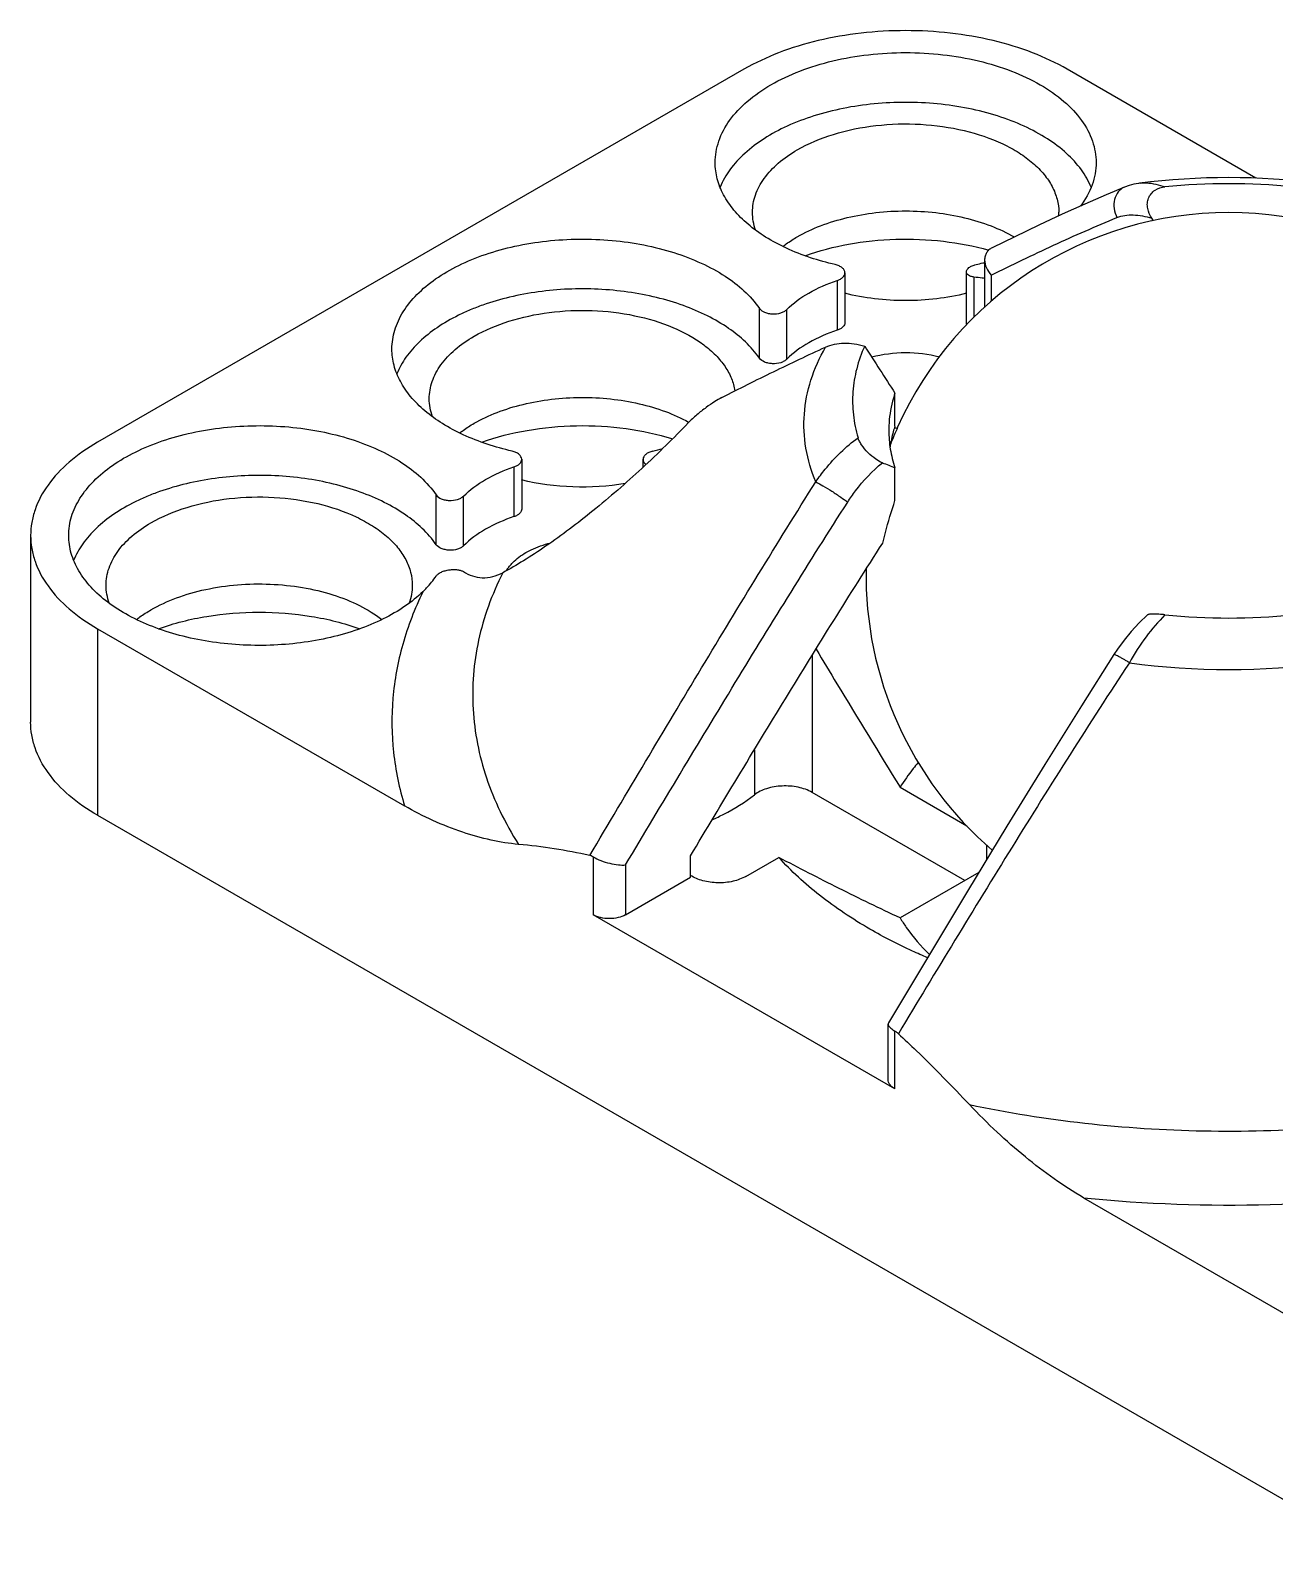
# Model space of a CAD drawing. Header units: millimetres. Extents: x 0 to 297, y 0 to 210.
# Drawn here: x 238.32 to 254.65, y 168.8 to 188.9 of the extents above; entities that cross this region are included whole.
import ezdxf

# ---------------------------------------------------------------- set-up
doc = ezdxf.new("R2010")
doc.units = ezdxf.units.MM
doc.header["$LTSCALE"] = 16.335
doc.layers.get('0').update_dxf_attribs({"linetype": 'CONTINUOUS'})
doc.layers.add('02___PRT_ALL_AXES', color=7, linetype='CONTINUOUS')

msp = doc.modelspace()

# ---------------------------------------------------------------- linework, layer by layer
at = {"color": 7, "linetype": 'Continuous'}
for p, q in [((247.688, 188.393), (239.203, 183.494)), ((254.408, 186.962), (251.931, 188.393)), ((252.683, 186.845), (252.683, 186.845)), ((252.878, 186.896), (252.879, 186.896)), ((253.061, 186.403), (253.04, 186.435)), ((250.846, 185.888), (250.846, 185.265)), ((248.912, 185.619), (248.912, 184.966)), ((249.012, 185.719), (249.012, 185.066)), ((250.607, 185.066), (250.607, 185.731)), ((250.707, 185.663), (250.707, 185.135)), ((250.934, 185.69), (250.934, 185.346)), ((247.89, 184.599), (247.89, 185.252)), ((248.249, 184.584), (248.249, 185.237)), ((249.67, 183.706), (249.67, 184.139)), ((244.669, 183.17), (244.669, 182.517)), ((244.77, 183.27), (244.77, 182.617)), ((246.364, 183.167), (246.364, 183.27)), ((249.67, 182.728), (249.67, 183.161)), ((243.648, 182.149), (243.648, 182.802)), ((244.007, 182.134), (244.007, 182.787)), ((238.324, 182.269), (238.324, 179.82)), ((239.203, 181.044), (239.203, 178.595)), ((239.203, 181.044), (243.233, 178.718)), ((248.581, 180.693), (248.581, 178.896)), ((247.824, 179.455), (247.824, 178.863)), ((249.738, 178.963), (250.612, 178.458)), ((250.587, 177.738), (248.581, 178.896)), ((239.203, 178.595), (256.174, 168.797)), ((250.87, 178.208), (250.87, 178.007)), ((245.708, 178.048), (245.708, 177.289)), ((246.133, 177.943), (246.133, 177.289)), ((246.985, 177.781), (246.985, 178.062)), ((247.713, 177.793), (248.144, 178.042)), ((246.133, 177.289), (246.985, 177.781)), ((250.771, 177.843), (249.738, 177.247)), ((249.668, 175.002), (245.708, 177.289)), ((249.58, 175.125), (249.58, 175.853)), ((249.668, 175.002), (249.668, 175.762)), ((252.144, 173.573), (256.174, 171.247))]:
    msp.add_line(p, q, dxfattribs=at)
for points in [[(252.683, 186.845), (252.443, 186.745), (252.16, 186.622), (251.866, 186.489), (251.56, 186.346), (251.242, 186.194), (250.946, 186.048)], [(252.879, 186.896), (252.868, 186.894), (252.805, 186.883), (252.745, 186.867), (252.683, 186.845)], [(252.985, 181.227), (252.874, 181.121), (252.771, 181.01), (252.677, 180.895), (252.591, 180.778), (252.544, 180.706)], [(252.544, 180.706), (252.116, 180.032), (251.637, 179.262), (251.139, 178.451), (250.621, 177.597), (250.083, 176.703), (249.585, 175.869)]]:
    msp.add_lwpolyline(points, dxfattribs=at)
for centre, radius, start, end in [((254.052, 177.711), 9.259, 82.7169, 97.2832), ((252.946, 186.374), 0.527, 95.3121, 97.3085), ((254.052, 178.386), 8.504, 84.3402, 95.6598), ((249.878, 189.602), 3.87, 282.7727, 284.1585), ((249.918, 189.439), 3.702, 284.1661, 284.5245), ((303.169, 218.989), 63.849, 212.4222, 213.08116), ((251.077, 183.65), 1.489, 177.6591, 179.9996), ((251.154, 183.206), 1.566, 164.1712, 171.6421), ((251.211, 183.19), 1.626, 161.4855, 164.1836), ((249.809, 186.768), 3.089, 267.2587, 267.413), ((249.809, 186.776), 3.097, 267.4132, 268.0217), ((245.674, 186.938), 3.653, 282.9145, 285.0413), ((253.738, 193.881), 11.466, 248.3334, 249.2193), ((254.052, 189.69), 8.504, 264.3402, 275.6599), ((254.052, 190.079), 9.57, 262.1585, 277.8415), ((244.089, 171.095), 7.147, 77.2787, 84.866)]:
    msp.add_arc(centre, radius, start, end, dxfattribs=at)
for points, knots in [([(251.931, 188.393), (251.786, 188.477), (251.468, 188.625), (250.951, 188.782), (250.391, 188.878), (249.81, 188.911), (249.228, 188.878), (248.668, 188.782), (248.151, 188.625), (247.834, 188.477), (247.688, 188.393)], [0, 0, 0, 0, 0.114154, 0.237326, 0.366975, 0.5, 0.633025, 0.762674, 0.885846, 1, 1, 1, 1]), ([(247.31, 187.168), (247.31, 187.215), (247.318, 187.311), (247.368, 187.503), (247.495, 187.738), (247.733, 187.988), (248.048, 188.205), (248.427, 188.382), (248.858, 188.513), (249.325, 188.593), (249.81, 188.621), (250.294, 188.593), (250.761, 188.513), (251.192, 188.382), (251.572, 188.205), (251.886, 187.988), (252.124, 187.738), (252.252, 187.503), (252.301, 187.311), (252.31, 187.215), (252.31, 187.168)], [0, 0, 0, 0, 0.022545, 0.045516, 0.094083, 0.14808, 0.20844, 0.275006, 0.346829, 0.422431, 0.5, 0.57757, 0.653171, 0.724995, 0.79156, 0.85192, 0.905917, 0.954484, 0.977455, 1, 1, 1, 1]), ([(252.245, 186.842), (252.212, 186.923), (252.119, 187.085), (251.922, 187.3), (251.666, 187.491), (251.36, 187.656), (251.012, 187.788), (250.496, 187.92), (249.811, 187.984), (249.127, 187.92), (248.61, 187.789), (248.261, 187.657), (247.955, 187.493), (247.699, 187.301), (247.501, 187.087), (247.408, 186.925), (247.375, 186.843)], [0, 0, 0, 0, 0.046856, 0.098184, 0.154677, 0.216359, 0.282734, 0.352927, 0.499887, 0.646868, 0.717086, 0.783493, 0.845214, 0.901748, 0.953114, 1, 1, 1, 1]), ([(248.886, 185.827), (248.666, 185.877), (248.35, 185.98), (247.975, 186.179), (247.742, 186.347), (247.554, 186.533), (247.415, 186.735), (247.329, 186.948), (247.31, 187.096), (247.31, 187.168)], [0, 0, 0, 0, 0.305159, 0.444503, 0.573513, 0.69205, 0.801029, 0.902573, 1, 1, 1, 1]), ([(252.31, 187.168), (252.31, 187.119), (252.301, 187.019), (252.247, 186.819), (252.168, 186.68), (252.104, 186.595)], [0, 0, 0, 0, 0.23888, 0.482624, 1, 1, 1, 1]), ([(252.683, 186.845), (252.667, 186.838), (252.637, 186.821), (252.585, 186.771), (252.544, 186.682), (252.54, 186.561), (252.565, 186.482), (252.584, 186.445)], [0, 0, 0, 0, 0.112011, 0.226238, 0.46693, 0.727868, 1, 1, 1, 1]), ([(252.897, 186.898), (252.922, 186.9), (253.03, 186.903), (253.136, 186.877), (253.214, 186.848)], [0, 0, 0, 0, 0.234434, 1, 1, 1, 1]), ([(253.04, 186.435), (253.015, 186.474), (252.986, 186.54), (252.979, 186.633), (252.994, 186.701), (253.03, 186.761), (253.099, 186.823), (253.168, 186.844), (253.214, 186.848)], [0, 0, 0, 0, 0.252566, 0.378251, 0.503002, 0.627046, 0.751159, 1, 1, 1, 1]), ([(250.934, 185.69), (251.205, 185.824), (251.75, 186.086), (252.304, 186.33), (252.584, 186.445)], [0, 0, 0, 0, 0.499463, 1, 1, 1, 1]), ([(252.584, 186.445), (252.617, 186.458), (252.688, 186.477), (252.801, 186.483), (252.92, 186.469), (253, 186.448), (253.04, 186.435)], [0, 0, 0, 0, 0.229159, 0.469949, 0.726375, 1, 1, 1, 1]), ([(243.067, 184.719), (243.067, 184.802), (243.094, 184.975), (243.209, 185.22), (243.395, 185.448), (243.644, 185.652), (243.948, 185.828), (244.298, 185.971), (244.686, 186.077), (245.099, 186.144), (245.526, 186.169), (245.954, 186.152), (246.371, 186.093), (246.764, 185.994), (247.123, 185.857), (247.521, 185.642), (247.774, 185.421), (247.89, 185.252)], [0, 0, 0, 0, 0.043798, 0.090038, 0.140557, 0.196334, 0.257564, 0.323827, 0.394258, 0.467679, 0.542717, 0.617896, 0.691736, 0.762835, 0.829972, 0.892208, 1, 1, 1, 1]), ([(250.946, 186.048), (250.93, 186.041), (250.902, 186.022), (250.87, 185.984), (250.85, 185.938), (250.846, 185.905), (250.846, 185.888)], [0, 0, 0, 0, 0.258599, 0.506071, 0.75038, 1, 1, 1, 1]), ([(249.012, 185.719), (249.012, 185.731), (249.005, 185.756), (248.977, 185.788), (248.936, 185.812), (248.904, 185.823), (248.886, 185.827)], [0, 0, 0, 0, 0.198102, 0.425235, 0.694043, 1, 1, 1, 1]), ([(250.607, 185.731), (250.607, 185.753), (250.629, 185.78), (250.66, 185.801), (250.69, 185.816), (250.716, 185.824), (250.733, 185.828)], [0, 0, 0, 0, 0.396156, 0.530084, 0.676758, 1, 1, 1, 1]), ([(250.846, 185.888), (250.846, 185.854), (250.865, 185.78), (250.908, 185.719), (250.934, 185.69)], [0, 0, 0, 0, 0.475052, 1, 1, 1, 1]), ([(248.249, 185.237), (248.334, 185.322), (248.545, 185.475), (248.782, 185.576), (248.912, 185.619)], [0, 0, 0, 0, 0.46732, 1, 1, 1, 1]), ([(248.912, 185.619), (248.926, 185.624), (248.953, 185.635), (248.985, 185.659), (249.007, 185.687), (249.012, 185.709), (249.012, 185.719)], [0, 0, 0, 0, 0.301798, 0.567335, 0.795718, 1, 1, 1, 1]), ([(250.707, 185.663), (250.693, 185.665), (250.668, 185.671), (250.635, 185.684), (250.613, 185.705), (250.607, 185.722), (250.607, 185.731)], [0, 0, 0, 0, 0.324817, 0.594241, 0.810828, 1, 1, 1, 1]), ([(250.847, 185.646), (250.836, 185.647), (250.789, 185.652), (250.742, 185.659), (250.707, 185.663)], [0, 0, 0, 0, 0.242165, 1, 1, 1, 1]), ([(247.89, 184.599), (247.784, 184.753), (247.56, 184.957), (247.206, 185.163), (246.888, 185.298), (246.537, 185.402), (246.163, 185.473), (245.774, 185.51), (245.38, 185.511), (244.991, 185.476), (244.615, 185.407), (244.318, 185.32), (244.096, 185.234), (243.893, 185.142), (243.663, 185.01), (243.43, 184.826), (243.248, 184.621), (243.163, 184.469), (243.132, 184.392)], [0, 0, 0, 0, 0.104207, 0.163768, 0.227868, 0.295821, 0.366699, 0.439411, 0.512764, 0.585538, 0.656539, 0.724667, 0.757365, 0.789012, 0.848822, 0.903767, 0.953937, 1, 1, 1, 1]), ([(247.89, 185.252), (247.906, 185.229), (247.947, 185.202), (248.008, 185.184), (248.08, 185.176), (248.152, 185.184), (248.214, 185.209), (248.239, 185.227), (248.249, 185.237)], [0, 0, 0, 0, 0.215614, 0.347108, 0.487566, 0.765825, 0.890981, 1, 1, 1, 1]), ([(248.912, 184.966), (248.782, 184.923), (248.545, 184.821), (248.334, 184.669), (248.249, 184.584)], [0, 0, 0, 0, 0.53268, 1, 1, 1, 1]), ([(249.012, 185.066), (249.012, 185.056), (249.007, 185.034), (248.985, 185.006), (248.953, 184.982), (248.926, 184.971), (248.912, 184.966)], [0, 0, 0, 0, 0.204282, 0.432665, 0.698202, 1, 1, 1, 1]), ([(250.613, 185.039), (250.612, 185.041), (250.609, 185.05), (250.607, 185.059), (250.607, 185.066)], [0, 0, 0, 0, 0.25661, 1, 1, 1, 1]), ([(248.759, 184.744), (248.796, 184.76), (248.875, 184.786), (249.002, 184.799), (249.137, 184.79), (249.227, 184.77), (249.272, 184.757)], [0, 0, 0, 0, 0.231043, 0.472099, 0.727657, 1, 1, 1, 1]), ([(249.272, 184.757), (249.229, 184.661), (249.159, 184.465), (249.108, 184.16), (249.114, 183.853), (249.156, 183.652), (249.185, 183.554)], [0, 0, 0, 0, 0.255854, 0.504249, 0.75046, 1, 1, 1, 1]), ([(244.644, 183.377), (244.424, 183.428), (244.108, 183.53), (243.733, 183.73), (243.5, 183.898), (243.311, 184.084), (243.172, 184.286), (243.087, 184.499), (243.067, 184.647), (243.067, 184.719)], [0, 0, 0, 0, 0.305158, 0.444503, 0.573513, 0.69205, 0.801029, 0.902573, 1, 1, 1, 1]), ([(247.399, 184.083), (247.623, 184.197), (248.074, 184.423), (248.53, 184.639), (248.759, 184.744)], [0, 0, 0, 0, 0.499747, 1, 1, 1, 1]), ([(248.249, 184.584), (248.239, 184.574), (248.214, 184.556), (248.152, 184.53), (248.08, 184.522), (248.008, 184.531), (247.947, 184.549), (247.906, 184.575), (247.89, 184.599)], [0, 0, 0, 0, 0.109019, 0.234175, 0.512434, 0.652892, 0.784386, 1, 1, 1, 1]), ([(248.63, 182.975), (248.571, 183.117), (248.484, 183.41), (248.462, 183.868), (248.552, 184.322), (248.681, 184.606), (248.759, 184.744)], [0, 0, 0, 0, 0.250518, 0.494596, 0.741504, 1, 1, 1, 1]), ([(247.399, 184.083), (247.366, 184.067), (247.296, 184.024), (247.186, 183.948), (247.068, 183.856), (246.991, 183.786), (246.955, 183.748)], [0, 0, 0, 0, 0.196316, 0.441, 0.719369, 1, 1, 1, 1]), ([(249.67, 184.139), (249.658, 184.104), (249.616, 183.964), (249.594, 183.819), (249.59, 183.711)], [0, 0, 0, 0, 0.253877, 1, 1, 1, 1]), ([(246.955, 183.748), (246.86, 183.648), (246.66, 183.446), (246.249, 183.054), (245.73, 182.602), (245.205, 182.204), (244.805, 181.941), (244.615, 181.831), (244.523, 181.781)], [0, 0, 0, 0, 0.132219, 0.271237, 0.542909, 0.789762, 0.900276, 1, 1, 1, 1]), ([(238.824, 182.269), (238.824, 182.353), (238.851, 182.526), (238.967, 182.771), (239.152, 182.998), (239.401, 183.202), (239.705, 183.378), (240.056, 183.521), (240.443, 183.627), (240.857, 183.694), (241.283, 183.719), (241.711, 183.702), (242.128, 183.643), (242.522, 183.544), (242.88, 183.408), (243.279, 183.192), (243.531, 182.972), (243.648, 182.802)], [0, 0, 0, 0, 0.043798, 0.090038, 0.140557, 0.196334, 0.257564, 0.323828, 0.394258, 0.467679, 0.542717, 0.617896, 0.691736, 0.762835, 0.829972, 0.892207, 1, 1, 1, 1]), ([(248.63, 182.975), (248.669, 183.032), (248.83, 183.246), (249.025, 183.435), (249.185, 183.554)], [0, 0, 0, 0, 0.256258, 1, 1, 1, 1]), ([(249.504, 183.225), (249.474, 183.237), (249.407, 183.276), (249.314, 183.356), (249.243, 183.438), (249.203, 183.507), (249.189, 183.539), (249.185, 183.554)], [0, 0, 0, 0, 0.211136, 0.491272, 0.779632, 0.900556, 1, 1, 1, 1]), ([(249.589, 183.65), (249.589, 183.568), (249.602, 183.402), (249.643, 183.24), (249.67, 183.161)], [0, 0, 0, 0, 0.495613, 1, 1, 1, 1]), ([(239.203, 183.494), (239.071, 183.418), (238.832, 183.253), (238.547, 182.954), (238.394, 182.671), (238.334, 182.441), (238.324, 182.326), (238.324, 182.269)], [0, 0, 0, 0, 0.289581, 0.548635, 0.781637, 0.891838, 1, 1, 1, 1]), ([(244.77, 183.27), (244.77, 183.282), (244.762, 183.307), (244.735, 183.338), (244.694, 183.363), (244.661, 183.373), (244.644, 183.377)], [0, 0, 0, 0, 0.198102, 0.425235, 0.694043, 1, 1, 1, 1]), ([(246.49, 183.377), (246.473, 183.373), (246.44, 183.363), (246.399, 183.338), (246.372, 183.307), (246.364, 183.282), (246.364, 183.27)], [0, 0, 0, 0, 0.305957, 0.574765, 0.801898, 1, 1, 1, 1]), ([(244.007, 182.787), (244.091, 182.872), (244.302, 183.025), (244.54, 183.127), (244.669, 183.17)], [0, 0, 0, 0, 0.46732, 1, 1, 1, 1]), ([(244.669, 183.17), (244.684, 183.175), (244.71, 183.186), (244.743, 183.21), (244.764, 183.238), (244.77, 183.26), (244.77, 183.27)], [0, 0, 0, 0, 0.301798, 0.567335, 0.795718, 1, 1, 1, 1]), ([(246.364, 183.27), (246.364, 183.258), (246.372, 183.231), (246.391, 183.211), (246.402, 183.202)], [0, 0, 0, 0, 0.463035, 1, 1, 1, 1]), ([(249.049, 182.708), (249.081, 182.759), (249.213, 182.947), (249.373, 183.116), (249.504, 183.225)], [0, 0, 0, 0, 0.259548, 1, 1, 1, 1]), ([(243.648, 182.149), (243.541, 182.303), (243.317, 182.508), (242.963, 182.714), (242.645, 182.849), (242.294, 182.953), (241.92, 183.024), (241.531, 183.06), (241.137, 183.061), (240.747, 183.026), (240.372, 182.957), (240.075, 182.87), (239.852, 182.784), (239.649, 182.692), (239.42, 182.56), (239.186, 182.375), (239.005, 182.171), (238.92, 182.018), (238.889, 181.941)], [0, 0, 0, 0, 0.104219, 0.163786, 0.227896, 0.295858, 0.366746, 0.439465, 0.512824, 0.585601, 0.656602, 0.724725, 0.757421, 0.789063, 0.848862, 0.903793, 0.953949, 1, 1, 1, 1]), ([(245.663, 178.066), (246.15, 178.889), (246.883, 180.123), (247.874, 181.758), (248.376, 182.571), (248.63, 182.975)], [0, 0, 0, 0, 0.500272, 0.750264, 1, 1, 1, 1]), ([(248.63, 182.975), (248.662, 182.959), (248.733, 182.918), (248.843, 182.851), (248.951, 182.779), (249.02, 182.731), (249.049, 182.708)], [0, 0, 0, 0, 0.213336, 0.494589, 0.778715, 1, 1, 1, 1]), ([(243.648, 182.802), (243.664, 182.779), (243.704, 182.753), (243.765, 182.735), (243.837, 182.726), (243.909, 182.734), (243.971, 182.759), (243.997, 182.777), (244.007, 182.787)], [0, 0, 0, 0, 0.215614, 0.347108, 0.487566, 0.765825, 0.890981, 1, 1, 1, 1]), ([(244.77, 182.617), (244.77, 182.607), (244.764, 182.585), (244.743, 182.556), (244.71, 182.533), (244.684, 182.521), (244.669, 182.517)], [0, 0, 0, 0, 0.204282, 0.432665, 0.698202, 1, 1, 1, 1]), ([(246.133, 177.943), (246.61, 178.743), (247.329, 179.941), (248.303, 181.528), (248.798, 182.316), (249.049, 182.708)], [0, 0, 0, 0, 0.500193, 0.750187, 1, 1, 1, 1]), ([(249.509, 182.17), (249.52, 182.216), (249.567, 182.404), (249.623, 182.59), (249.67, 182.728)], [0, 0, 0, 0, 0.246119, 1, 1, 1, 1]), ([(244.669, 182.517), (244.54, 182.474), (244.302, 182.372), (244.091, 182.219), (244.007, 182.134)], [0, 0, 0, 0, 0.53268, 1, 1, 1, 1]), ([(238.324, 182.269), (238.324, 182.212), (238.334, 182.097), (238.394, 181.867), (238.547, 181.585), (238.832, 181.285), (239.071, 181.12), (239.203, 181.044)], [0, 0, 0, 0, 0.108162, 0.218363, 0.451365, 0.710419, 1, 1, 1, 1]), ([(243.474, 181.532), (243.401, 181.462), (243.235, 181.329), (242.948, 181.163), (242.619, 181.027), (242.127, 180.886), (241.466, 180.804), (240.798, 180.843), (240.284, 180.95), (239.931, 181.063), (239.613, 181.208), (239.339, 181.382), (239.116, 181.579), (238.951, 181.796), (238.848, 182.028), (238.824, 182.19), (238.824, 182.269)], [0, 0, 0, 0, 0.055563, 0.116224, 0.181574, 0.250883, 0.396958, 0.544877, 0.616388, 0.684645, 0.748698, 0.807894, 0.861986, 0.91127, 0.956716, 1, 1, 1, 1]), ([(244.007, 182.134), (243.997, 182.124), (243.971, 182.106), (243.909, 182.081), (243.837, 182.073), (243.765, 182.082), (243.704, 182.1), (243.664, 182.126), (243.648, 182.149)], [0, 0, 0, 0, 0.109019, 0.234175, 0.512434, 0.652892, 0.784386, 1, 1, 1, 1]), ([(246.985, 178.062), (247.398, 178.752), (248.02, 179.785), (248.863, 181.153), (249.292, 181.832), (249.509, 182.17)], [0, 0, 0, 0, 0.500219, 0.750212, 1, 1, 1, 1]), ([(243.474, 181.532), (243.491, 181.548), (243.553, 181.612), (243.61, 181.682), (243.648, 181.737)], [0, 0, 0, 0, 0.258163, 1, 1, 1, 1]), ([(243.648, 181.737), (243.655, 181.748), (243.676, 181.769), (243.717, 181.792), (243.767, 181.809), (243.821, 181.82), (243.875, 181.824), (243.926, 181.821), (243.971, 181.813), (243.996, 181.802), (244.007, 181.795)], [0, 0, 0, 0, 0.103709, 0.225578, 0.362329, 0.507339, 0.651724, 0.786328, 0.903883, 1, 1, 1, 1]), ([(244.007, 181.795), (244.043, 181.771), (244.122, 181.732), (244.254, 181.709), (244.393, 181.724), (244.481, 181.759), (244.523, 181.781)], [0, 0, 0, 0, 0.238224, 0.482091, 0.735201, 1, 1, 1, 1]), ([(244.523, 181.781), (244.451, 181.639), (244.325, 181.349), (244.195, 180.899), (244.127, 180.443), (244.122, 179.986), (244.18, 179.531), (244.3, 179.079), (244.482, 178.636), (244.641, 178.352), (244.729, 178.213)], [0, 0, 0, 0, 0.127936, 0.252216, 0.374165, 0.49524, 0.616956, 0.740783, 0.868086, 1, 1, 1, 1]), ([(243.474, 181.532), (243.366, 181.31), (243.189, 180.853), (243.056, 180.137), (243.065, 179.417), (243.163, 178.947), (243.233, 178.718)], [0, 0, 0, 0, 0.256842, 0.505212, 0.750892, 1, 1, 1, 1]), ([(253.214, 181.228), (253.125, 181.137), (252.955, 180.937), (252.812, 180.717), (252.747, 180.599)], [0, 0, 0, 0, 0.484828, 1, 1, 1, 1]), ([(253.214, 181.228), (253.187, 181.231), (253.137, 181.235), (253.077, 181.238), (253.036, 181.237), (253.013, 181.236), (252.996, 181.233), (252.987, 181.229), (252.985, 181.227)], [0, 0, 0, 0, 0.347635, 0.653613, 0.779005, 0.87989, 0.953354, 1, 1, 1, 1]), ([(248.634, 180.779), (248.725, 180.627), (249.09, 180.02), (249.459, 179.415), (249.738, 178.963)], [0, 0, 0, 0, 0.250053, 1, 1, 1, 1]), ([(252.747, 180.599), (252.483, 180.2), (251.966, 179.396), (250.952, 177.774), (250.207, 176.547), (249.714, 175.727)], [0, 0, 0, 0, 0.249831, 0.499827, 1, 1, 1, 1]), ([(252.747, 180.599), (252.733, 180.607), (252.707, 180.623), (252.67, 180.645), (252.636, 180.665), (252.606, 180.681), (252.582, 180.693), (252.563, 180.702), (252.552, 180.706), (252.546, 180.707), (252.544, 180.707), (252.544, 180.706)], [0, 0, 0, 0, 0.204215, 0.395284, 0.566864, 0.714148, 0.833371, 0.921464, 0.976591, 0.991717, 1, 1, 1, 1]), ([(239.203, 178.595), (239.071, 178.671), (238.832, 178.835), (238.547, 179.135), (238.394, 179.418), (238.334, 179.648), (238.324, 179.763), (238.324, 179.82)], [0, 0, 0, 0, 0.289581, 0.548635, 0.781637, 0.891838, 1, 1, 1, 1]), ([(249.975, 179.287), (249.952, 179.261), (249.866, 179.158), (249.789, 179.048), (249.738, 178.963)], [0, 0, 0, 0, 0.257191, 1, 1, 1, 1]), ([(248.581, 178.896), (248.525, 178.928), (248.395, 178.973), (248.19, 178.988), (247.991, 178.956), (247.871, 178.9), (247.824, 178.863)], [0, 0, 0, 0, 0.242301, 0.510429, 0.772768, 1, 1, 1, 1]), ([(244.729, 178.213), (244.607, 178.224), (244.359, 178.264), (243.849, 178.408), (243.475, 178.578), (243.233, 178.718)], [0, 0, 0, 0, 0.230059, 0.473005, 1, 1, 1, 1]), ([(247.27, 178.537), (247.322, 178.56), (247.516, 178.652), (247.7, 178.765), (247.824, 178.863)], [0, 0, 0, 0, 0.263451, 1, 1, 1, 1]), ([(245.708, 178.048), (245.705, 178.05), (245.69, 178.058), (245.675, 178.063), (245.663, 178.066)], [0, 0, 0, 0, 0.26576, 1, 1, 1, 1]), ([(245.708, 178.048), (245.741, 178.029), (245.812, 177.997), (245.924, 177.963), (246.032, 177.943), (246.102, 177.94), (246.133, 177.943)], [0, 0, 0, 0, 0.25369, 0.530252, 0.788658, 1, 1, 1, 1]), ([(249.738, 177.247), (249.469, 177.372), (248.935, 177.632), (248.407, 177.904), (248.144, 178.042)], [0, 0, 0, 0, 0.50025, 1, 1, 1, 1]), ([(249.341, 177.1), (249.111, 177.233), (248.686, 177.515), (248.308, 177.861), (248.144, 178.042)], [0, 0, 0, 0, 0.521299, 1, 1, 1, 1]), ([(247.713, 177.793), (247.661, 177.763), (247.539, 177.719), (247.345, 177.701), (247.153, 177.726), (247.035, 177.773), (246.985, 177.806)], [0, 0, 0, 0, 0.23914, 0.503975, 0.766652, 1, 1, 1, 1]), ([(246.133, 177.289), (246.103, 177.271), (246.033, 177.246), (245.921, 177.234), (245.809, 177.246), (245.739, 177.271), (245.708, 177.289)], [0, 0, 0, 0, 0.237247, 0.5, 0.762753, 1, 1, 1, 1]), ([(249.738, 177.247), (249.763, 177.205), (249.875, 177.033), (250.01, 176.877), (250.121, 176.769)], [0, 0, 0, 0, 0.239809, 1, 1, 1, 1]), ([(250.096, 176.725), (250.03, 176.753), (249.773, 176.867), (249.522, 176.995), (249.341, 177.1)], [0, 0, 0, 0, 0.256488, 1, 1, 1, 1]), ([(249.58, 175.853), (249.58, 175.852), (249.581, 175.845), (249.583, 175.839), (249.585, 175.834)], [0, 0, 0, 0, 0.229892, 1, 1, 1, 1]), ([(249.585, 175.834), (249.588, 175.828), (249.597, 175.816), (249.624, 175.789), (249.649, 175.773), (249.668, 175.762)], [0, 0, 0, 0, 0.183499, 0.411351, 1, 1, 1, 1]), ([(249.714, 175.727), (249.71, 175.731), (249.696, 175.743), (249.68, 175.755), (249.668, 175.762)], [0, 0, 0, 0, 0.261271, 1, 1, 1, 1]), ([(249.714, 175.727), (249.793, 175.654), (250.113, 175.351), (250.421, 175.037), (250.648, 174.795)], [0, 0, 0, 0, 0.24705, 1, 1, 1, 1]), ([(249.668, 175.002), (249.655, 175.01), (249.631, 175.026), (249.603, 175.056), (249.585, 175.09), (249.58, 175.113), (249.58, 175.125)], [0, 0, 0, 0, 0.289537, 0.549109, 0.782251, 1, 1, 1, 1]), ([(250.648, 174.795), (251.148, 174.69), (252.169, 174.528), (253.723, 174.427), (255.286, 174.468), (256.32, 174.591), (256.829, 174.677)], [0, 0, 0, 0, 0.246611, 0.498255, 0.750785, 1, 1, 1, 1]), ([(252.144, 173.573), (252.012, 173.649), (251.751, 173.819), (251.373, 174.109), (251.002, 174.435), (250.764, 174.672), (250.648, 174.795)], [0, 0, 0, 0, 0.23528, 0.481564, 0.736886, 1, 1, 1, 1]), ([(252.144, 173.573), (252.957, 173.49), (254.59, 173.432), (256.217, 173.583), (257.019, 173.712)], [0, 0, 0, 0, 0.501844, 1, 1, 1, 1])]:
    msp.add_open_spline(points, degree=3, knots=knots, dxfattribs=at)
msp.add_open_spline([(249.585, 175.869), (249.582, 175.864), (249.58, 175.859), (249.58, 175.853)], degree=3, dxfattribs=at)
at = {"layer": '02___PRT_ALL_AXES', "color": 7, "linetype": 'Continuous'}
for centre, radius, start, end in [((254.052, 181.747), 4.763, 24.0799, 155.8954), ((251.147, 186.515), 0.673, 355.7381, 359.9981), ((254.053, 181.746), 4.764, 155.8967, 158.8388), ((254.052, 181.747), 4.762, 178.9834, 229.3128)]:
    msp.add_arc(centre, radius, start, end, dxfattribs=at)
for points, knots in [([(248.388, 187.335), (248.537, 187.421), (248.874, 187.56), (249.423, 187.67), (250.004, 187.686), (250.569, 187.607), (251.001, 187.462), (251.297, 187.302), (251.48, 187.168), (251.628, 187.019), (251.737, 186.859), (251.804, 186.689), (251.82, 186.572), (251.82, 186.515)], [0, 0, 0, 0, 0.128655, 0.270201, 0.41732, 0.561628, 0.695264, 0.756271, 0.812764, 0.864713, 0.912535, 0.957152, 1, 1, 1, 1]), ([(247.8, 186.515), (247.8, 186.553), (247.806, 186.63), (247.846, 186.784), (247.949, 186.973), (248.14, 187.174), (248.3, 187.284), (248.388, 187.335)], [0, 0, 0, 0, 0.108163, 0.218371, 0.451352, 0.710447, 1, 1, 1, 1]), ([(247.842, 186.279), (247.828, 186.317), (247.807, 186.395), (247.8, 186.475), (247.8, 186.515)], [0, 0, 0, 0, 0.505072, 1, 1, 1, 1]), ([(248.388, 186.192), (248.486, 186.249), (248.699, 186.348), (249.046, 186.453), (249.422, 186.518), (249.812, 186.54), (250.203, 186.517), (250.578, 186.452), (250.925, 186.346), (251.138, 186.247), (251.235, 186.19)], [0, 0, 0, 0, 0.114178, 0.237413, 0.367105, 0.500171, 0.63321, 0.76284, 0.88595, 1, 1, 1, 1]), ([(248.199, 186.066), (248.213, 186.077), (248.274, 186.123), (248.339, 186.164), (248.388, 186.192)], [0, 0, 0, 0, 0.243089, 1, 1, 1, 1]), ([(248.49, 185.944), (248.675, 186.011), (249.069, 186.113), (249.681, 186.175), (250.301, 186.149), (250.706, 186.072), (250.901, 186.017)], [0, 0, 0, 0, 0.241505, 0.495667, 0.752063, 1, 1, 1, 1]), ([(250.608, 185.45), (250.48, 185.418), (250.215, 185.37), (249.81, 185.346), (249.405, 185.37), (249.14, 185.418), (249.011, 185.45)], [0, 0, 0, 0, 0.24651, 0.499994, 0.753472, 1, 1, 1, 1]), ([(244.146, 184.886), (244.289, 184.968), (244.611, 185.103), (245.137, 185.214), (245.695, 185.239), (246.244, 185.174), (246.742, 185.025), (247.097, 184.833), (247.317, 184.644), (247.442, 184.495), (247.528, 184.336), (247.56, 184.224), (247.569, 184.169)], [0, 0, 0, 0, 0.126818, 0.266124, 0.411312, 0.554731, 0.689039, 0.808532, 0.861947, 0.911185, 0.956847, 1, 1, 1, 1]), ([(243.557, 184.065), (243.557, 184.103), (243.564, 184.18), (243.604, 184.335), (243.706, 184.524), (243.897, 184.725), (244.057, 184.835), (244.146, 184.886)], [0, 0, 0, 0, 0.108163, 0.218371, 0.451352, 0.710447, 1, 1, 1, 1]), ([(249.363, 184.614), (249.507, 184.653), (249.808, 184.69), (250.108, 184.654), (250.253, 184.615)], [0, 0, 0, 0, 0.499861, 1, 1, 1, 1]), ([(243.599, 183.83), (243.585, 183.868), (243.564, 183.945), (243.557, 184.026), (243.557, 184.065)], [0, 0, 0, 0, 0.505067, 1, 1, 1, 1]), ([(244.146, 183.743), (244.242, 183.798), (244.452, 183.896), (244.793, 184.001), (245.163, 184.066), (245.548, 184.09), (245.934, 184.071), (246.306, 184.009), (246.651, 183.908), (246.863, 183.813), (246.961, 183.758)], [0, 0, 0, 0, 0.113914, 0.236779, 0.366077, 0.498832, 0.631745, 0.761526, 0.885121, 1, 1, 1, 1]), ([(243.956, 183.616), (243.971, 183.628), (244.032, 183.673), (244.096, 183.714), (244.146, 183.743)], [0, 0, 0, 0, 0.243091, 1, 1, 1, 1]), ([(244.247, 183.495), (244.44, 183.564), (244.851, 183.669), (245.49, 183.728), (246.134, 183.692), (246.553, 183.602), (246.752, 183.54)], [0, 0, 0, 0, 0.242266, 0.497305, 0.753737, 1, 1, 1, 1]), ([(246.13, 182.951), (245.903, 182.913), (245.444, 182.885), (244.988, 182.945), (244.768, 183)], [0, 0, 0, 0, 0.503603, 1, 1, 1, 1]), ([(239.903, 182.436), (240.052, 182.522), (240.389, 182.661), (240.938, 182.771), (241.519, 182.787), (242.083, 182.708), (242.516, 182.563), (242.811, 182.403), (242.995, 182.269), (243.143, 182.12), (243.252, 181.96), (243.319, 181.79), (243.334, 181.673), (243.334, 181.616)], [0, 0, 0, 0, 0.128655, 0.270201, 0.41732, 0.561628, 0.695264, 0.756271, 0.812764, 0.864713, 0.912535, 0.957152, 1, 1, 1, 1]), ([(239.314, 181.616), (239.314, 181.654), (239.321, 181.731), (239.361, 181.885), (239.464, 182.075), (239.655, 182.275), (239.815, 182.386), (239.903, 182.436)], [0, 0, 0, 0, 0.108163, 0.218371, 0.451352, 0.710447, 1, 1, 1, 1]), ([(244.825, 182.045), (244.848, 182.058), (244.95, 182.112), (245.06, 182.15), (245.145, 182.171)], [0, 0, 0, 0, 0.235846, 1, 1, 1, 1]), ([(244.609, 181.865), (244.623, 181.882), (244.685, 181.952), (244.762, 182.009), (244.825, 182.045)], [0, 0, 0, 0, 0.231566, 1, 1, 1, 1]), ([(244.573, 181.811), (244.575, 181.815), (244.587, 181.834), (244.599, 181.852), (244.609, 181.865)], [0, 0, 0, 0, 0.245304, 1, 1, 1, 1]), ([(239.356, 181.38), (239.343, 181.418), (239.322, 181.496), (239.314, 181.576), (239.314, 181.616)], [0, 0, 0, 0, 0.505051, 1, 1, 1, 1]), ([(239.903, 181.293), (240.01, 181.355), (240.244, 181.462), (240.627, 181.571), (241.041, 181.631), (241.468, 181.639), (241.888, 181.596), (242.283, 181.503), (242.636, 181.364), (242.844, 181.237), (242.935, 181.167)], [0, 0, 0, 0, 0.11615, 0.242054, 0.374521, 0.509714, 0.643522, 0.771972, 0.891617, 1, 1, 1, 1]), ([(243.334, 181.616), (243.334, 181.576), (243.327, 181.496), (243.306, 181.418), (243.292, 181.38)], [0, 0, 0, 0, 0.494913, 1, 1, 1, 1]), ([(239.714, 181.167), (239.729, 181.179), (239.789, 181.224), (239.853, 181.265), (239.903, 181.293)], [0, 0, 0, 0, 0.24311, 1, 1, 1, 1]), ([(240.003, 181.045), (240.208, 181.119), (240.645, 181.228), (241.323, 181.281), (242.001, 181.228), (242.439, 181.119), (242.644, 181.045)], [0, 0, 0, 0, 0.243518, 0.499958, 0.756416, 1, 1, 1, 1])]:
    msp.add_open_spline(points, degree=3, knots=knots, dxfattribs=at)

doc.saveas('drawing.dxf')
